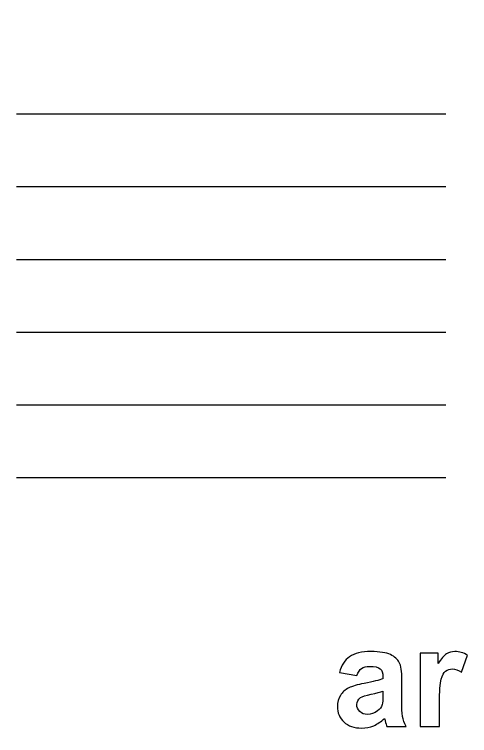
# Model space of a CAD drawing. Extents: x -1020 to 856, y -646 to 1108.
# Drawn here: x 404.3 to 420.21, y 700.93 to 726.12 of the extents above; entities that cross this region are included whole.
import ezdxf

# ---------------------------------------------------------------- set-up
doc = ezdxf.new("R2010")
doc.units = 0
doc.header["$MEASUREMENT"] = 0
doc.layers.add('LAYER_1', color=7, linetype='CONTINUOUS')

msp = doc.modelspace()

# ---------------------------------------------------------------- linework, layer by layer
at = {"layer": 'LAYER_1', "color": 250}
for points, knots in [([(581.5, 670), (581.5, 670), (581.5, 793), (581.5, 793), (581.5, 793), (581.5, 795.761), (579.261, 798), (576.5, 798), (576.5, 798), (576.5, 798), (333.5, 798), (333.5, 798), (333.5, 798), (330.739, 798), (328.5, 795.761), (328.5, 793), (328.5, 793), (328.5, 793), (328.5, 670), (328.5, 670), (328.5, 670), (328.5, 667.239), (330.739, 665), (333.5, 665), (333.5, 665), (333.5, 665), (576.5, 665), (576.5, 665), (576.5, 665), (579.261, 665), (581.5, 667.239), (581.5, 670)], [0, 0, 0, 0, 0.125, 0.125, 0.125, 0.125, 0.25, 0.25, 0.25, 0.25, 0.375, 0.375, 0.375, 0.375, 0.5, 0.5, 0.5, 0.5, 0.625, 0.625, 0.625, 0.625, 0.75, 0.75, 0.75, 0.75, 0.875, 0.875, 0.875, 0.875, 1, 1, 1, 1]), ([(416.2723, 703.0276), (416.2723, 703.0276), (415.6584, 703.1385), (415.6584, 703.1385), (415.6584, 703.1385), (415.7274, 703.3859), (415.8457, 703.5683), (416.0142, 703.6874), (416.0142, 703.6874), (416.1835, 703.8058), (416.4333, 703.8658), (416.7653, 703.8658), (416.7653, 703.8658), (417.0677, 703.8658), (417.292, 703.8297), (417.44, 703.7582), (417.44, 703.7582), (417.587, 703.6867), (417.6914, 703.5963), (417.7514, 703.4862), (417.7514, 703.4862), (417.8114, 703.376), (417.8418, 703.1747), (417.8418, 702.8805), (417.8418, 702.8805), (417.8418, 702.8805), (417.8344, 702.0908), (417.8344, 702.0908), (417.8344, 702.0908), (417.8344, 701.8665), (417.8451, 701.7005), (417.8673, 701.5937), (417.8673, 701.5937), (417.8886, 701.4877), (417.9297, 701.3726), (417.9889, 701.251), (417.9889, 701.251), (417.9889, 701.251), (417.3192, 701.251), (417.3192, 701.251), (417.3192, 701.251), (417.3019, 701.2962), (417.2797, 701.3627), (417.2542, 701.4507), (417.2542, 701.4507), (417.2435, 701.491), (417.2353, 701.5172), (417.2304, 701.5304), (417.2304, 701.5304), (417.1145, 701.4178), (416.9913, 701.334), (416.8598, 701.2773), (416.8598, 701.2773), (416.7283, 701.2214), (416.5878, 701.1935), (416.4382, 701.1935), (416.4382, 701.1935), (416.1753, 701.1935), (415.9674, 701.265), (415.8162, 701.4071), (415.8162, 701.4071), (415.6641, 701.5501), (415.5886, 701.7309), (415.5886, 701.9495), (415.5886, 701.9495), (415.5886, 702.0933), (415.623, 702.2223), (415.6921, 702.3357), (415.6921, 702.3357), (415.7611, 702.4491), (415.8581, 702.5354), (415.9822, 702.5954), (415.9822, 702.5954), (416.1062, 702.6553), (416.2862, 702.7079), (416.5204, 702.7532), (416.5204, 702.7532), (416.836, 702.8123), (417.0554, 702.8682), (417.177, 702.9191), (417.177, 702.9191), (417.177, 702.9191), (417.177, 702.9865), (417.177, 702.9865), (417.177, 702.9865), (417.177, 703.1172), (417.1449, 703.2092), (417.0808, 703.2651), (417.0808, 703.2651), (417.0168, 703.3201), (416.896, 703.3481), (416.7177, 703.3481), (416.7177, 703.3481), (416.5969, 703.3481), (416.5032, 703.3243), (416.4357, 703.2766), (416.4357, 703.2766), (416.3684, 703.2297), (416.3142, 703.1467), (416.2723, 703.0276)], [0, 0, 0, 0, 0.04, 0.04, 0.04, 0.04, 0.08, 0.08, 0.08, 0.08, 0.12, 0.12, 0.12, 0.12, 0.16, 0.16, 0.16, 0.16, 0.2, 0.2, 0.2, 0.2, 0.24, 0.24, 0.24, 0.24, 0.28, 0.28, 0.28, 0.28, 0.32, 0.32, 0.32, 0.32, 0.36, 0.36, 0.36, 0.36, 0.4, 0.4, 0.4, 0.4, 0.44, 0.44, 0.44, 0.44, 0.48, 0.48, 0.48, 0.48, 0.52, 0.52, 0.52, 0.52, 0.56, 0.56, 0.56, 0.56, 0.6, 0.6, 0.6, 0.6, 0.64, 0.64, 0.64, 0.64, 0.68, 0.68, 0.68, 0.68, 0.72, 0.72, 0.72, 0.72, 0.76, 0.76, 0.76, 0.76, 0.8, 0.8, 0.8, 0.8, 0.84, 0.84, 0.84, 0.84, 0.88, 0.88, 0.88, 0.88, 0.92, 0.92, 0.92, 0.92, 0.96, 0.96, 0.96, 0.96, 1, 1, 1, 1]), ([(419.1566, 701.251), (419.1566, 701.251), (418.4803, 701.251), (418.4803, 701.251), (418.4803, 701.251), (418.4803, 701.251), (418.4803, 703.8075), (418.4803, 703.8075), (418.4803, 703.8075), (418.4803, 703.8075), (419.1081, 703.8075), (419.1081, 703.8075), (419.1081, 703.8075), (419.1081, 703.8075), (419.1081, 703.4442), (419.1081, 703.4442), (419.1081, 703.4442), (419.2158, 703.616), (419.3127, 703.7294), (419.3982, 703.7836), (419.3982, 703.7836), (419.4845, 703.8379), (419.5814, 703.8658), (419.6908, 703.8658), (419.6908, 703.8658), (419.8452, 703.8658), (419.9931, 703.8231), (420.1361, 703.7376), (420.1361, 703.7376), (420.1361, 703.7376), (419.9266, 703.1484), (419.9266, 703.1484), (419.9266, 703.1484), (419.8132, 703.2215), (419.7072, 703.2585), (419.6094, 703.2585), (419.6094, 703.2585), (419.5141, 703.2585), (419.4344, 703.233), (419.3686, 703.1804), (419.3686, 703.1804), (419.302, 703.1287), (419.2511, 703.0341), (419.2133, 702.8978), (419.2133, 702.8978), (419.1755, 702.7614), (419.1566, 702.4754), (419.1566, 702.0407), (419.1566, 702.0407), (419.1566, 702.0407), (419.1566, 701.251), (419.1566, 701.251)], [0, 0, 0, 0, 0.0769231, 0.0769231, 0.0769231, 0.0769231, 0.1538462, 0.1538462, 0.1538462, 0.1538462, 0.2307692, 0.2307692, 0.2307692, 0.2307692, 0.3076923, 0.3076923, 0.3076923, 0.3076923, 0.3846154, 0.3846154, 0.3846154, 0.3846154, 0.4615385, 0.4615385, 0.4615385, 0.4615385, 0.5384615, 0.5384615, 0.5384615, 0.5384615, 0.6153846, 0.6153846, 0.6153846, 0.6153846, 0.6923077, 0.6923077, 0.6923077, 0.6923077, 0.7692308, 0.7692308, 0.7692308, 0.7692308, 0.8461538, 0.8461538, 0.8461538, 0.8461538, 0.9230769, 0.9230769, 0.9230769, 0.9230769, 1, 1, 1, 1]), ([(417.177, 702.4787), (417.0907, 702.4499), (416.9535, 702.4154), (416.7653, 702.3752), (416.7653, 702.3752), (416.578, 702.3349), (416.4555, 702.2955), (416.3971, 702.2576), (416.3971, 702.2576), (416.3092, 702.1943), (416.2649, 702.1155), (416.2649, 702.0193), (416.2649, 702.0193), (416.2649, 701.924), (416.3002, 701.8426), (416.3709, 701.7737), (416.3709, 701.7737), (416.4415, 701.7046), (416.5311, 701.6701), (416.6404, 701.6701), (416.6404, 701.6701), (416.7628, 701.6701), (416.8787, 701.7104), (416.9897, 701.7901), (416.9897, 701.7901), (417.0718, 701.8508), (417.1252, 701.9256), (417.1507, 702.0144), (417.1507, 702.0144), (417.1687, 702.0719), (417.177, 702.182), (417.177, 702.3439), (417.177, 702.3439), (417.177, 702.3439), (417.177, 702.4787), (417.177, 702.4787)], [0, 0, 0, 0, 0.1111111, 0.1111111, 0.1111111, 0.1111111, 0.2222222, 0.2222222, 0.2222222, 0.2222222, 0.3333333, 0.3333333, 0.3333333, 0.3333333, 0.4444444, 0.4444444, 0.4444444, 0.4444444, 0.5555556, 0.5555556, 0.5555556, 0.5555556, 0.6666667, 0.6666667, 0.6666667, 0.6666667, 0.7777778, 0.7777778, 0.7777778, 0.7777778, 0.8888889, 0.8888889, 0.8888889, 0.8888889, 1, 1, 1, 1])]:
    msp.add_open_spline(points, degree=3, knots=knots, dxfattribs=at)
at = {"layer": 'LAYER_1', "color": 7}
msp.add_open_spline([(448.8752, 681.7677), (445.7816, 681.7677), (398.7438, 681.7677), (395.6248, 681.7677), (395.6248, 681.7677), (395.6248, 703.22), (395.6248, 724.6976), (395.6248, 746.1752), (395.6248, 746.1752), (396.132, 746.6824), (396.6391, 747.1895), (397.1463, 747.6967), (397.1463, 747.6967), (400.9499, 747.6967), (404.7535, 747.6967), (408.5571, 747.6967), (408.5571, 747.6967), (409.3939, 748.5334), (410.2307, 749.3702), (411.0928, 750.2324), (411.0928, 750.2324), (421.9965, 750.2324), (432.9001, 750.2324), (443.8037, 750.2324), (443.8037, 750.2324), (444.6405, 749.3956), (445.4773, 748.5588), (446.3395, 747.6967), (446.3395, 747.6967), (447.1763, 747.6967), (448.013, 747.6967), (448.8752, 747.6967), (448.8752, 747.6967), (448.8752, 725.7372), (448.8752, 703.7525), (448.8752, 681.7677)], degree=3, knots=[0, 0, 0, 0, 0.1111111, 0.1111111, 0.1111111, 0.1111111, 0.2222222, 0.2222222, 0.2222222, 0.2222222, 0.3333333, 0.3333333, 0.3333333, 0.3333333, 0.4444444, 0.4444444, 0.4444444, 0.4444444, 0.5555556, 0.5555556, 0.5555556, 0.5555556, 0.6666667, 0.6666667, 0.6666667, 0.6666667, 0.7777778, 0.7777778, 0.7777778, 0.7777778, 0.8888889, 0.8888889, 0.8888889, 0.8888889, 1, 1, 1, 1], dxfattribs=at)
at = {"layer": 'LAYER_1', "color": 250}
for points in [[(404.379, 722.6438), (404.379, 722.6438), (419.379, 722.6438), (419.379, 722.6438)], [(404.379, 720.1038), (404.379, 720.1038), (419.379, 720.1038), (419.379, 720.1038)], [(404.379, 717.5638), (404.379, 717.5638), (419.379, 717.5638), (419.379, 717.5638)], [(404.379, 715.0238), (404.379, 715.0238), (419.379, 715.0238), (419.379, 715.0238)], [(404.379, 712.4838), (404.379, 712.4838), (419.379, 712.4838), (419.379, 712.4838)], [(404.379, 709.9438), (404.379, 709.9438), (419.379, 709.9438), (419.379, 709.9438)]]:
    msp.add_open_spline(points, degree=3, dxfattribs=at)

doc.saveas('drawing.dxf')
